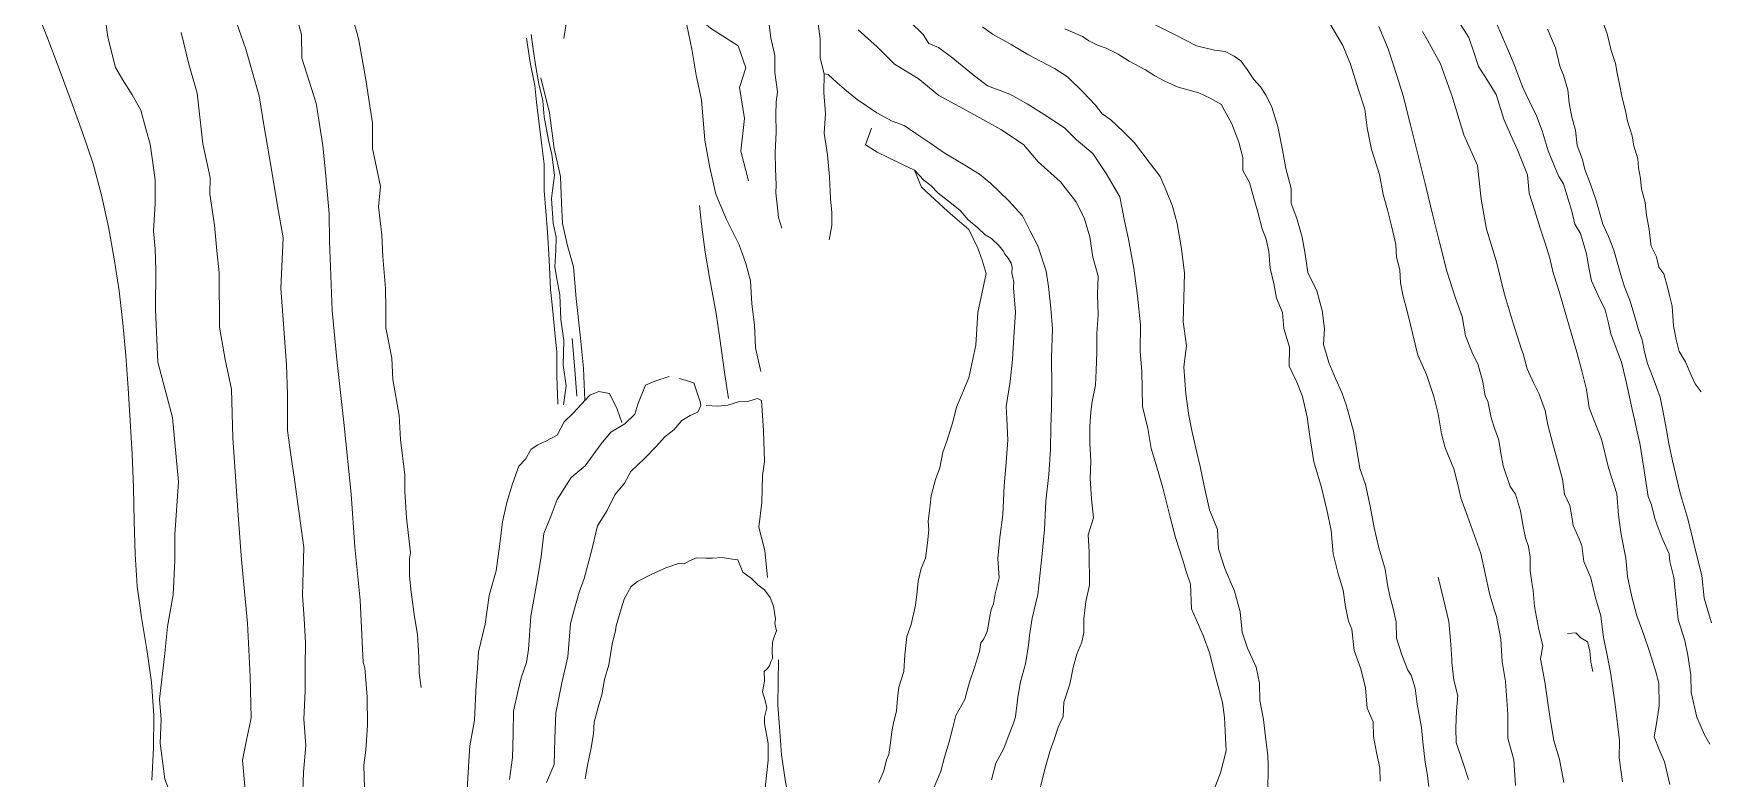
# Model space of a CAD drawing. Extents: x 683321 to 688873, y 7661944 to 7668387.
# Drawn here: x 685574.6 to 686013.2, y 7666066.5 to 7666262 of the extents above; entities that cross this region are included whole.
import ezdxf

# ---------------------------------------------------------------- set-up
doc = ezdxf.new("R2010")
doc.units = 0
doc.header["$MEASUREMENT"] = 0
doc.layers.add('01 CRESTA_Line', color=3, linetype='Continuous', lineweight=20)

msp = doc.modelspace()

# ---------------------------------------------------------------- linework, layer by layer
at = {"layer": '01 CRESTA_Line'}
for points in [[(685713.83, 7666260.64, 4117.46), (685714.82, 7666266.72, 4115.68), (685715.8, 7666272.8, 4113.9), (685716.78, 7666278.89, 4112.12), (685717.76, 7666284.97, 4110.34), (685720.54, 7666290.44, 4108.39), (685720.35, 7666298.96, 4105.23), (685718.35, 7666306.62, 4103), (685715.35, 7666312.7, 4102.42), (685712.7, 7666318.87, 4101.9), (685709.46, 7666326.49, 4101.79), (685707.93, 7666333.67, 4101.39), (685705.88, 7666340.87, 4101.07), (685704.47, 7666348.18, 4100.81), (685703.02, 7666354.95, 4100.79), (685701.58, 7666363.21, 4100.63), (685699.78, 7666372.56, 4100.3), (685697.8, 7666384.12, 4100.28), (685695.53, 7666393.23, 4100.19), (685696.59, 7666400.03, 4100.02), (685696.56, 7666404.41, 4100.28), (685696.43, 7666412.55, 4100.34), (685697.04, 7666420.01, 4100.49), (685696.6, 7666427.06, 4100.43)], [(685718.94, 7666334.42, 4091.14), (685720.31, 7666330.99, 4091.19), (685721.71, 7666327.49, 4091.01), (685723.4, 7666323.61, 4091.08), (685725.2, 7666319.68, 4091.15), (685726.98, 7666316.22, 4091.11), (685729.67, 7666310.65, 4091.01), (685731.35, 7666306.32, 4091.07), (685733.77, 7666301.66, 4091.17), (685734.66, 7666298.08, 4091.61), (685735.36, 7666292.96, 4092.23), (685737.91, 7666284.15, 4094.11), (685741.28, 7666278.92, 4095.04), (685743.61, 7666273.96, 4095.9), (685745.27, 7666270.1, 4096.24), (685748.97, 7666266.16, 4092.17), (685752.32, 7666263.33, 4088.85), (685759.58, 7666258.72, 4087.58), (685761.58, 7666252.97, 4087.24), (685759.94, 7666247.8, 4089.24), (685761.21, 7666239.67, 4088.79), (685760.27, 7666231.06, 4088.1), (685762.31, 7666223.31, 4087.73)], [(685661.47, 7666063.94, 4145.5), (685661.3, 7666069.98, 4145.32), (685661.82, 7666073.92, 4145.08), (685662.29, 7666080.49, 4145.45), (685662.19, 7666087.92, 4145.32), (685661.61, 7666095.57, 4145.4), (685661.16, 7666096.9, 4145.57), (685660.39, 7666113.3, 4145.76), (685658.94, 7666127.25, 4145.6), (685658.04, 7666141.06, 4145.67), (685656.17, 7666159.15, 4145.72), (685654.28, 7666176.39, 4145.72), (685653.06, 7666189.26, 4145.66), (685652.29, 7666207.49, 4145.64), (685652.19, 7666214.67, 4145.43), (685651.36, 7666224.62, 4145.48), (685650.6, 7666232.57, 4145.54), (685648.79, 7666243.72, 4145.5), (685645.07, 7666255.49, 4145.71), (685644.93, 7666261.72, 4144.9), (685640.79, 7666276.88, 4145.38)], [(685605.72, 7666066.07, 4193.44), (685606.09, 7666074.45, 4193.44), (685606.25, 7666083.03, 4193.35), (685605.57, 7666091.77, 4193.33), (685604.35, 7666100.37, 4193.3), (685603, 7666108.73, 4193.33), (685601.85, 7666116.94, 4193.46), (685601.35, 7666125.34, 4193.45), (685601.06, 7666134, 4193.35), (685600.91, 7666142.8, 4193.12), (685600.51, 7666151.62, 4193.1), (685600.01, 7666160.31, 4193.12), (685599.47, 7666168.92, 4193.1), (685598.83, 7666177.45, 4193.09), (685598.08, 7666185.98, 4193.11), (685597.07, 7666194.47, 4193.08), (685595.76, 7666202.86, 4193.17), (685594.29, 7666211.2, 4193.12), (685592.5, 7666219.5, 4193.1), (685590.28, 7666227.78, 4193.12), (685587.46, 7666236.01, 4193.29), (685584.52, 7666244.23, 4193.36), (685581.38, 7666252.68, 4193.36), (685578.12, 7666261.3, 4193.3), (685574.61, 7666269.86, 4193.3)], [(685626.11, 7666270.12, 4160.9), (685630.36, 7666257.81, 4160.93), (685633.87, 7666245.6, 4160.92), (685635.18, 7666237.49, 4160.92), (685636.95, 7666227.28, 4160.91), (685638.69, 7666216.75, 4160.86), (685640.19, 7666208.37, 4160.82), (685639.56, 7666195.1, 4161.05), (685641.01, 7666175.05, 4160.45), (685641.29, 7666167.31, 4160.31), (685641.3, 7666157.8, 4160.19), (685642.21, 7666151.37, 4160.22), (685643.11, 7666144.94, 4160.26), (685644.34, 7666136.04, 4160.03), (685645.58, 7666127.14, 4159.8), (685645.43, 7666120.87, 4159.77), (685645.27, 7666114.6, 4159.74), (685645.63, 7666108.38, 4159.73), (685645.99, 7666102.15, 4159.72), (685645.95, 7666095.8, 4159.77), (685645.91, 7666089.45, 4159.81), (685645.62, 7666082.09, 4159.68), (685646.15, 7666075.15, 4159.79), (685645.46, 7666068.11, 4159.55), (685645.2, 7666060.61, 4159.59)], [(685745.27, 7666270.1, 4096.24), (685746.08, 7666264.15, 4096.76), (685747.44, 7666257.83, 4096.89), (685748.53, 7666251.01, 4097.44), (685749.93, 7666244.58, 4097.81), (685750.82, 7666233.99, 4098.8), (685752.13, 7666226.78, 4099.47), (685753.75, 7666219.81, 4099.93), (685756.54, 7666213.19, 4100.05), (685759.84, 7666206.47, 4099.9), (685761.57, 7666201.61, 4099.98), (685762.8, 7666197.02, 4100.19), (685763.16, 7666191.06, 4100.22), (685763.89, 7666185.55, 4100.24), (685764.15, 7666179.45, 4100.29), (685765.55, 7666173.28, 4100.05)], [(685780.14, 7666271.65, 4076.26), (685780.35, 7666266.44, 4077.21), (685781.14, 7666260.55, 4078.33), (685781.08, 7666255.46, 4079.4), (685782.15, 7666251.35, 4082.31)], [(685593.26, 7666267.48, 4184.8), (685594.14, 7666260.99, 4184.32), (685596.11, 7666253.07, 4186.17), (685597.98, 7666249.93, 4186.08), (685600.49, 7666245.83, 4185.35), (685602.76, 7666241.86, 4185.23), (685604.13, 7666236.97, 4185.8), (685605.21, 7666232.96, 4184.8), (685605.83, 7666228.64, 4184.66), (685606.6, 7666223.55, 4184.32), (685606.6, 7666217.38, 4183.9), (685606.14, 7666210.12, 4183), (685606.6, 7666205.49, 4183.13), (685606.75, 7666199.94, 4183.3), (685606.63, 7666189.58, 4183.23), (685607.23, 7666175.72, 4183.09), (685611.15, 7666161.25, 4182.98), (685612.65, 7666144.37, 4182.87), (685611.75, 7666130.51, 4182.74)], [(685676.37, 7666090.38, 4130.18), (685675.82, 7666094.12, 4130.4), (685675.78, 7666098.39, 4130.4), (685675.44, 7666104.29, 4130.53), (685674.66, 7666108.95, 4130.6), (685673.76, 7666115.34, 4130.69), (685673.33, 7666119.54, 4130.51), (685673.34, 7666124.1, 4130.57), (685673.62, 7666125.69, 4130.57), (685672.49, 7666134.89, 4130.68), (685672.12, 7666141.75, 4130.77), (685672.08, 7666146.13, 4130.82), (685670.95, 7666155.41, 4130.78), (685670.58, 7666161.77, 4130.64), (685668.94, 7666171.15, 4130.79), (685668.69, 7666176.81, 4130.61), (685667.14, 7666184.77, 4130.69), (685667.1, 7666189.93, 4130.66), (685667.06, 7666195.09, 4130.64), (685666.3, 7666203.47, 4130.66), (685666.02, 7666209.14, 4130.59), (685665.21, 7666216.52, 4130.64), (685665.72, 7666221.8, 4130.65), (685664.64, 7666226.81, 4130.62), (685663.57, 7666231.81, 4130.58), (685663.58, 7666238.4, 4130.67), (685662.57, 7666245.27, 4130.57), (685661.88, 7666249.93, 4130.63), (685660.92, 7666255.27, 4130.63), (685659.95, 7666260.61, 4130.62), (685658.57, 7666265.63, 4130.62)], [(685767.58, 7666265.61, 4080.46), (685768.15, 7666260.85, 4080.95), (685769.17, 7666256.16, 4081.44), (685769.21, 7666251.74, 4081.94), (685769.87, 7666246.68, 4082.51), (685769.59, 7666243.99, 4082.65), (685769.49, 7666240.66, 4082.82), (685769.57, 7666236.08, 4083.04), (685769.29, 7666230.75, 4083.33), (685769.38, 7666226.5, 4083.52), (685769.52, 7666222.14, 4083.75), (685769.47, 7666220.17, 4083.84), (685769.84, 7666217.02, 4083.98), (685770.2, 7666213.65, 4084.14), (685771.03, 7666210.86, 4084.24)], [(685804.6, 7666265.11, 4059.99), (685808.12, 7666261.7, 4059.93), (685809.6, 7666259.34, 4059.89), (685812.15, 7666258.32, 4059.88), (685815.88, 7666255.5, 4059.85), (685820.85, 7666251.48, 4059.89), (685825.01, 7666248.26, 4059.93), (685830.91, 7666246.06, 4059.94), (685835.44, 7666243.53, 4059.94), (685839.93, 7666240.74, 4059.92), (685845.24, 7666237.19, 4059.93), (685848.38, 7666234.08, 4059.95), (685852.68, 7666230.47, 4060), (685856.15, 7666225.22, 4059.98), (685859.71, 7666219.13, 4059.98), (685861.03, 7666212.35, 4059.95), (685862.01, 7666207.99, 4059.93), (685863.39, 7666200.39, 4059.9), (685864.43, 7666193.01, 4059.9), (685865.14, 7666185.54, 4059.87), (685865.1, 7666178.56, 4059.88), (685865.57, 7666173.34, 4059.9), (685865.7, 7666164.05, 4059.93), (685867.07, 7666158.31, 4059.94), (685868, 7666153.06, 4059.89), (685869.25, 7666148.78, 4059.87), (685871.03, 7666142.79, 4059.93), (685872.94, 7666135.02, 4059.97), (685874.38, 7666129.73, 4059.92), (685876.33, 7666123.76, 4059.89), (685877.18, 7666120.82, 4059.88), (685878.32, 7666117.46, 4059.85), (685878.57, 7666111.05, 4059.84), (685881.65, 7666104.03, 4059.92), (685883.33, 7666099.45, 4059.95), (685885.08, 7666092.58, 4060.03), (685886.66, 7666086.45, 4060.01), (685887.23, 7666082.5, 4060.07), (685887.65, 7666073.77, 4060.15), (685886.15, 7666067.98, 4060.2), (685883.41, 7666060.76, 4060.16)], [(685867.3, 7666265.09, 4029.69), (685874.46, 7666261.52, 4029.7), (685879.89, 7666258.7, 4029.72), (685884.58, 7666257.54, 4029.74), (685887.39, 7666257.24, 4029.74), (685889.78, 7666255.99, 4029.72), (685891.52, 7666254.77, 4029.73), (685893.14, 7666252.5, 4029.74), (685894.95, 7666249.91, 4029.76), (685896.66, 7666247.98, 4029.76), (685898.12, 7666245.69, 4029.77), (685899.68, 7666242.6, 4029.81), (685901.26, 7666237.55, 4029.78), (685902.46, 7666231.45, 4029.78), (685903.34, 7666226.57, 4029.77), (685904.76, 7666221.33, 4029.71), (685904.76, 7666217.38, 4029.7), (685906.17, 7666213.39, 4029.61), (685907.61, 7666208.48, 4029.65), (685908.4, 7666204.1, 4029.7), (685909.08, 7666199.27, 4029.88), (685911.43, 7666194.44, 4029.66), (685912.88, 7666189.26, 4029.62), (685913.44, 7666184.51, 4029.63), (685913.23, 7666180.38, 4029.93), (685914.57, 7666175.67, 4029.86), (685916.36, 7666171.41, 4029.63), (685918.05, 7666167.79, 4029.65), (685919.26, 7666164.24, 4029.68), (685919.97, 7666161.74, 4029.67), (685921.09, 7666157.6, 4029.64), (685921.91, 7666153.19, 4029.67), (685922.75, 7666147.79, 4029.65), (685924.25, 7666143.62, 4029.6), (685925.42, 7666137.9, 4029.63), (685926.53, 7666132.3, 4029.59), (685927.77, 7666127.02, 4029.53), (685929.37, 7666121.39, 4029.52), (685930.02, 7666117.3, 4029.53), (685930.62, 7666114.37, 4029.55), (685931.49, 7666111.11, 4029.54), (685932.32, 7666107.55, 4029.54), (685932.38, 7666103.3, 4029.62), (685933.76, 7666098.97, 4029.64), (685935.38, 7666094.94, 4029.61), (685936.2, 7666093.61, 4029.59), (685937.27, 7666090.22, 4029.57), (685937.77, 7666085.96, 4029.61), (685938.89, 7666079.87, 4029.58), (685939.24, 7666076.12, 4029.63), (685939.91, 7666070.76, 4029.65), (685940.42, 7666067.83, 4029.62), (685940.87, 7666064.35, 4029.59)], [(685963.56, 7666064.67, 4010.12), (685963.18, 7666071.38, 4010.03), (685961.61, 7666077.07, 4010.11), (685961.62, 7666083.37, 4010.07), (685960.99, 7666091.9, 4009.87), (685960.09, 7666097.16, 4009.71), (685959.72, 7666103.01, 4009.65), (685958.65, 7666109.02, 4009.65), (685957.97, 7666110.83, 4009.65), (685956.76, 7666115.05, 4009.64), (685955.65, 7666120.3, 4009.59), (685954.54, 7666125.55, 4009.58), (685952.78, 7666130.43, 4009.58), (685951.02, 7666135.3, 4009.56), (685949.26, 7666140.17, 4009.54), (685948.34, 7666143.94, 4009.56), (685947.42, 7666147.71, 4009.57), (685945.1, 7666153.26, 4009.5), (685944.17, 7666156.89, 4009.48), (685943.29, 7666162.15, 4009.54), (685942.14, 7666166.71, 4009.78), (685940.22, 7666172.53, 4009.84), (685937.97, 7666177.52, 4009.93), (685935.98, 7666185.84, 4009.86), (685935.1, 7666189.42, 4009.87), (685934.1, 7666192.96, 4009.89), (685933.38, 7666196.56, 4009.95), (685933.24, 7666199.91, 4010.03), (685932.35, 7666203.26, 4010.07), (685932.21, 7666206.58, 4010.12), (685931.15, 7666211.17, 4010.17), (685929.97, 7666215.66, 4010.19), (685928.88, 7666219.71, 4010.2), (685927.87, 7666224.94, 4010.24), (685925.81, 7666231.56, 4010.24), (685924.66, 7666237.19, 4010.23), (685924.05, 7666242.12, 4010.26), (685922.38, 7666247.15, 4010.34), (685920.29, 7666253.89, 4010.39), (685918.3, 7666258.82, 4010.39), (685914.91, 7666264.59, 4010.34)], [(685994.14, 7666114.13, 3980.38), (685992.97, 7666119.53, 3980.34), (685992.52, 7666124.28, 3980.27), (685991.36, 7666130.52, 3980.29), (685990.64, 7666135.59, 3980.41), (685990.19, 7666141.17, 3979.97), (685988.04, 7666147.97, 3980.08), (685986.17, 7666155.49, 3980.13), (685982.98, 7666163.76, 3980.5), (685982.22, 7666168.57, 3980.05), (685980.97, 7666173.45, 3979.85), (685979.72, 7666178.33, 3979.52), (685977.8, 7666184.95, 3979.33), (685975.88, 7666191.56, 3979.26), (685974.68, 7666195.38, 3979.29), (685973.48, 7666199.2, 3979.38), (685972.58, 7666203.04, 3979.4), (685971.35, 7666206.94, 3979.43), (685970.11, 7666210.84, 3979.46), (685968.67, 7666215.47, 3979.56), (685967.23, 7666220.09, 3979.58), (685966.76, 7666224.86, 3979.58), (685964.09, 7666231.47, 3979.6), (685962.32, 7666235.47, 3979.72), (685960.55, 7666239.48, 3979.77), (685958.5, 7666245.97, 3979.88), (685956.21, 7666249.62, 3979.95), (685953.92, 7666253.26, 3980.01), (685952.63, 7666257.07, 3980.03), (685951.35, 7666260.87, 3980.04), (685947.11, 7666267.66, 3980.03)], [(686012.29, 7666167.94, 3950.06), (686010.8, 7666170.06, 3949.94), (686009.7, 7666172.32, 3949.9), (686008.2, 7666175.78, 3950.06), (686006.58, 7666178.49, 3950.31), (686005.79, 7666181.71, 3950.28), (686005.08, 7666185.28, 3950.17), (686004.71, 7666190.44, 3950.03), (686004.08, 7666192.88, 3950.07), (686003.52, 7666195.37, 3950.09), (686002.55, 7666198.86, 3950.15), (686001.19, 7666200.65, 3950.18), (686000.57, 7666203.34, 3950.19), (685999.25, 7666206.12, 3950.28), (685998.96, 7666208.17, 3950.28), (685998.69, 7666210.49, 3950.29), (685997.99, 7666214.32, 3950.23), (685997.64, 7666217.6, 3950.2), (685996.68, 7666221.22, 3950.15), (685996.38, 7666223.87, 3950.1), (685995.88, 7666226.71, 3950.05), (685995.71, 7666229.15, 3950.03), (685994.67, 7666232.43, 3950.03), (685994.23, 7666235.14, 3949.99), (685993.01, 7666238.95, 3949.94), (685992.55, 7666241.24, 3949.86), (685991.52, 7666245.51, 3949.83), (685990.9, 7666248.65, 3949.86), (685990.27, 7666251.57, 3949.9), (685989.88, 7666254.09, 3949.97), (685988.71, 7666257.52, 3950), (685987.69, 7666261.85, 3949.99), (685986.38, 7666265.44, 3949.91)], [(685613.42, 7666262.25, 4175.57), (685615.39, 7666253.93, 4175.54), (685617.57, 7666246.26, 4175.51), (685619.08, 7666233.03, 4175.34), (685620.98, 7666224.17, 4175.48), (685620.94, 7666219.82, 4175.65), (685622.14, 7666211.64, 4175.9), (685622.74, 7666204.94, 4175.93), (685623.4, 7666199.12, 4175.66), (685623.44, 7666184.9, 4175.61), (685624.91, 7666176.4, 4175.79), (685626.56, 7666168.68, 4175.68), (685626.92, 7666155.9, 4175.95), (685628.33, 7666135.61, 4175.66), (685629.25, 7666123.9, 4175.21), (685630.79, 7666107.21, 4175.37), (685631.49, 7666093.29, 4175.7), (685631.73, 7666082.38, 4175.93), (685630.44, 7666076.11, 4176.08), (685629.47, 7666071.28, 4176.07), (685630.78, 7666056.67, 4176.36)], [(685712.26, 7666164.74, 4128.49), (685712, 7666172.18, 4127.86), (685711.95, 7666178.45, 4127.36), (685711.49, 7666183.45, 4127.01), (685710.96, 7666189.11, 4126.55), (685710.28, 7666194.78, 4126.05), (685710, 7666202.57, 4125.39), (685709.56, 7666209.89, 4124.87), (685709.12, 7666215.32, 4124.41), (685708.69, 7666220.78, 4123.94), (685708.64, 7666227.7, 4123.4), (685708.07, 7666232.61, 4122.9), (685707.23, 7666238.92, 4122.31), (685706.69, 7666243.96, 4122.03), (685706.22, 7666248.31, 4121.61), (685705.01, 7666254.34, 4121.03), (685704, 7666260.71, 4120.59)], [(685705.21, 7666261.67, 4120.61), (685705.82, 7666257.2, 4120.87), (685706.45, 7666253.19, 4121.28), (685707.29, 7666248.79, 4121.62), (685708.34, 7666244.28, 4121.99), (685708.7, 7666240.12, 4122.29), (685709.78, 7666233.95, 4122.9), (685710.63, 7666230.23, 4123.07), (685711.33, 7666224.82, 4123.58), (685710.87, 7666220.75, 4123.98), (685710.56, 7666218.64, 4124.12), (685710.99, 7666212.22, 4124.67), (685711.84, 7666208.49, 4125.08), (685711.76, 7666205, 4125.22), (685711.47, 7666200.83, 4125.58), (685712.01, 7666197.57, 4125.81), (685712.73, 7666193.35, 4126.15), (685713.07, 7666186.96, 4126.74), (685713.8, 7666181.37, 4127.03), (685713.69, 7666174.9, 4127.46), (685714.46, 7666169.48, 4127.95), (685713.77, 7666164.51, 4128.41)], [(685838.85, 7666064.02, 4070.2), (685840.26, 7666069.59, 4070.2), (685841.45, 7666073.86, 4070.19), (685842.49, 7666076.73, 4070.16), (685843.53, 7666079.97, 4070.13), (685844.92, 7666082.72, 4070.15), (685845.09, 7666086.52, 4070.15), (685846.63, 7666091.27, 4070.13), (685847.51, 7666095.63, 4070.13), (685848.43, 7666099.11, 4070.08), (685849.78, 7666102.22, 4070.06), (685850.34, 7666104.81, 4070.02), (685850.32, 7666108.37, 4069.98), (685850.84, 7666112.89, 4069.91), (685851.81, 7666117.22, 4069.9), (685851.72, 7666125.98, 4070.01), (685851.69, 7666125.97, 4070.01), (685851.48, 7666130.41, 4069.97), (685852.84, 7666134.84, 4069.93), (685852.29, 7666139.85, 4069.97), (685851.93, 7666145.2, 4070.05), (685852.17, 7666149.62, 4070.14), (685851.91, 7666154.44, 4070.05), (685851.86, 7666158.86, 4070.13), (685852.15, 7666162.68, 4070.15), (685852.53, 7666165.38, 4070.16), (685853.34, 7666169.67, 4070.15), (685853.58, 7666173.53, 4070.15), (685853.76, 7666178.35, 4070.14), (685853.71, 7666183.21, 4070.15), (685854.04, 7666188.12, 4070.16), (685853.92, 7666193.46, 4070.16), (685854.03, 7666198.26, 4070.12), (685852.63, 7666203.23, 4070.13), (685851.85, 7666208.6, 4070.08), (685850.35, 7666213.55, 4070.1), (685848.17, 7666217.92, 4069.93), (685844.2, 7666223.08, 4069.94), (685838.35, 7666228.31, 4069.95), (685834.47, 7666232.85, 4070.08), (685828.49, 7666236.75, 4070.1), (685820.64, 7666241.17, 4070.08), (685812.29, 7666245.69, 4070.07), (685806.81, 7666250.12, 4070.12), (685800.61, 7666253.91, 4070.22), (685796.05, 7666258.43, 4070.4), (685791.08, 7666262.96, 4070.5)], [(685898.64, 7666062.51, 4050.17), (685898.68, 7666069.95, 4050.18), (685898.59, 7666072.54, 4050.08), (685898.04, 7666076.6, 4049.97), (685897.44, 7666081.95, 4049.97), (685896.52, 7666086.94, 4050.03), (685896.4, 7666091.49, 4050.03), (685895.5, 7666095.69, 4050.02), (685893.3, 7666100.68, 4050), (685891.88, 7666104.86, 4049.99), (685891.37, 7666110.22, 4049.96), (685889.85, 7666115.67, 4049.9), (685887.27, 7666121.6, 4050.06), (685885.64, 7666126.77, 4050.25), (685885.36, 7666131.85, 4050.12), (685883.33, 7666136.99, 4049.98), (685881.86, 7666143.25, 4050), (685880.8, 7666148.33, 4050.01), (685879.91, 7666152.41, 4050), (685878.67, 7666157.76, 4050), (685877.88, 7666161.75, 4049.98), (685877.08, 7666167.43, 4049.93), (685876.57, 7666174.44, 4049.91), (685877.21, 7666180.12, 4049.89), (685876.41, 7666186.34, 4049.93), (685876.57, 7666192.54, 4049.9), (685876.74, 7666199.06, 4049.85), (685875.93, 7666205.42, 4049.82), (685874.78, 7666212.09, 4049.77), (685873.55, 7666216.63, 4049.81), (685871.94, 7666220.74, 4049.84), (685870.37, 7666224.44, 4049.87), (685867.71, 7666227.82, 4049.88), (685863.56, 7666233.3, 4049.91), (685860.61, 7666236.28, 4049.94), (685857.42, 7666239.28, 4049.97), (685855.12, 7666240.85, 4050), (685853.37, 7666243.12, 4049.98), (685850.03, 7666246.62, 4049.98), (685845.98, 7666250.56, 4050), (685842.64, 7666252.78, 4049.99), (685835.57, 7666256.43, 4050), (685831.27, 7666259.1, 4050.03), (685826.34, 7666261.82, 4050.1), (685823.68, 7666263.68, 4050.14)], [(685928.06, 7666065.76, 4039.91), (685928.01, 7666069.31, 4039.91), (685927.1, 7666073.33, 4039.92), (685926.34, 7666077.53, 4039.93), (685926.23, 7666081.32, 4039.88), (685924.63, 7666084.98, 4039.85), (685924.25, 7666090.31, 4039.84), (685923.03, 7666095.26, 4039.89), (685921.23, 7666100.06, 4039.84), (685920.64, 7666105.7, 4039.73), (685919.8, 7666107.79, 4039.71), (685919.02, 7666111.56, 4039.7), (685918.36, 7666115.93, 4039.71), (685917.06, 7666120.16, 4039.71), (685915.71, 7666125.43, 4039.71), (685915.18, 7666131.55, 4039.68), (685914.06, 7666136.97, 4039.62), (685912.64, 7666142.84, 4039.67), (685910.69, 7666149.6, 4039.73), (685909.59, 7666156.26, 4039.68), (685908.9, 7666161.29, 4039.66), (685907.68, 7666166.71, 4039.67), (685906.23, 7666170.52, 4039.68), (685904.22, 7666174.66, 4039.73), (685904.29, 7666179.68, 4039.83), (685902.76, 7666184.54, 4039.93), (685902.49, 7666188.73, 4039.97), (685900.88, 7666192.52, 4040.03), (685900.16, 7666196.38, 4040.1), (685899.2, 7666200.36, 4040.18), (685898.87, 7666204.72, 4040.22), (685898.15, 7666208, 4040.24), (685897.12, 7666210.69, 4040.24), (685895.97, 7666215.07, 4040.23), (685894.91, 7666218.72, 4040.24), (685893.82, 7666222.86, 4040.25), (685892.03, 7666225.98, 4040.27), (685892.02, 7666229.45, 4040.26), (685891, 7666233.48, 4040.22), (685889.15, 7666238.28, 4040.11), (685886.7, 7666242.69, 4040.02), (685886.46, 7666243.35, 4039.81), (685883.47, 7666245.02, 4039.99), (685880.48, 7666246.38, 4039.96), (685875.04, 7666247.89, 4039.92), (685871.58, 7666249.49, 4039.82), (685868.92, 7666250.88, 4039.77), (685866.48, 7666252.43, 4039.73), (685862.24, 7666254.74, 4039.68), (685859.3, 7666256.56, 4039.68), (685856.15, 7666258.1, 4039.72), (685853.86, 7666258.9, 4039.72), (685851.62, 7666260.03, 4039.72), (685849.96, 7666261.16, 4039.72), (685845.29, 7666263.19, 4039.67)], [(685976.3, 7666065.47, 4000.15), (685975.19, 7666071.46, 4000.09), (685973.64, 7666076.5, 4000.09), (685972.77, 7666081.63, 4000.26), (685972.11, 7666086.32, 4000.18), (685971.33, 7666091.83, 4000.32), (685970.12, 7666097.85, 4000.24), (685970.74, 7666101.33, 4000.16), (685969.66, 7666106.03, 4000.12), (685968.59, 7666111.61, 4000.07), (685968.24, 7666115.8, 4000.12), (685967.86, 7666117.88, 4000.16), (685967.47, 7666120.99, 4000.22), (685967.48, 7666124.53, 4000.24), (685967.02, 7666127.39, 4000.23), (685966.25, 7666129.6, 4000.22), (685965.58, 7666132.62, 4000.2), (685964.95, 7666136.76, 4000.21), (685963.6, 7666141.11, 4000.22), (685962.24, 7666143.12, 4000.24), (685960.38, 7666148.56, 4000.25), (685959.79, 7666151.89, 4000.23), (685959.2, 7666155.23, 4000.21), (685958.22, 7666158.16, 4000.19), (685957.23, 7666161.09, 4000.19), (685956.3, 7666165.45, 4000.18), (685955.6, 7666166.8, 4000.17), (685955, 7666170.58, 4000.16), (685953.77, 7666175.05, 4000.15), (685952.1, 7666178.4, 4000.12), (685950.49, 7666182.64, 4000.08), (685949.57, 7666187.74, 4000), (685947.88, 7666192.51, 3999.91), (685945.57, 7666199.56, 3999.81), (685943.67, 7666207.24, 3999.82), (685941.76, 7666214.92, 3999.87), (685939.86, 7666222.6, 3999.9), (685937.95, 7666230.28, 4000.06), (685936.05, 7666237.96, 4000.12), (685934.14, 7666245.64, 3999.96), (685932.54, 7666250.65, 3999.96), (685930.14, 7666257.95, 3999.81), (685927.71, 7666263.76, 3999.72)], [(685991.72, 7666065.61, 3990), (685990.85, 7666071.88, 3990.1), (685990.93, 7666076.48, 3990.21), (685989.73, 7666085.92, 3990.44), (685988.59, 7666093.86, 3990.42), (685987.68, 7666098.86, 3990.27), (685986.72, 7666103.49, 3990.12), (685986.02, 7666109.21, 3989.82), (685984.56, 7666113.89, 3989.71), (685983.36, 7666119.18, 3989.53), (685981.55, 7666123.39, 3989.34), (685981.05, 7666127.6, 3989.2), (685980.31, 7666129.38, 3989.14), (685978.75, 7666132.88, 3988.99), (685978.28, 7666135.69, 3988.97), (685977.82, 7666138.09, 3989.02), (685976.44, 7666141.09, 3988.98), (685975.95, 7666145.04, 3988.92), (685974.62, 7666149.88, 3989), (685973.37, 7666154.29, 3989.06), (685972.11, 7666159.27, 3989.14), (685971.38, 7666163.06, 3989.21), (685969.85, 7666167.3, 3989.28), (685968.39, 7666170.1, 3989.32), (685966.7, 7666174, 3989.39), (685965.64, 7666177.94, 3989.46), (685965.15, 7666179.04, 3989.49), (685963.03, 7666185.95, 3989.67), (685960.61, 7666193.81, 3989.73), (685958.58, 7666202.09, 3989.77), (685955.95, 7666210.58, 3989.75), (685954.57, 7666218.48, 3989.72), (685953.66, 7666227.33, 3989.79), (685950.01, 7666235.38, 3989.95), (685947.01, 7666245.4, 3989.92), (685943.92, 7666254.01, 3989.8), (685940.5, 7666260.23, 3989.81), (685939.17, 7666262.49, 3989.8)], [(685958.82, 7666264.27, 3970.76), (685961.04, 7666259.02, 3971), (685963.27, 7666253.78, 3971.43), (685964.38, 7666250.78, 3971.9), (685965.49, 7666247.78, 3972.33), (685967.3, 7666244.08, 3971.62), (685969.11, 7666240.37, 3970.81), (685970.59, 7666236.45, 3970.18), (685972.19, 7666231.2, 3971.18), (685974.37, 7666225.81, 3970.69), (685975, 7666224.47, 3970.56), (685976.2, 7666222.52, 3970.37), (685977.43, 7666218.49, 3970.28), (685978.35, 7666215.35, 3970.21), (685979.2, 7666211.95, 3970.17), (685980.63, 7666209.46, 3970.13), (685982.23, 7666204.11, 3969.94), (685982.4, 7666203.11, 3969.87), (685982.97, 7666200.09, 3969.64), (685983.53, 7666197.07, 3969.42), (685985.32, 7666193.25, 3969.51), (685987.12, 7666189.43, 3969.22), (685987.88, 7666186.28, 3969.33), (685988.64, 7666183.13, 3969.28), (685990.04, 7666179.44, 3969.38), (685991.43, 7666175.74, 3969.78), (685992.52, 7666170.98, 3969.68), (685993.61, 7666166.21, 3969.88), (685994.26, 7666163.28, 3970), (685994.91, 7666160.35, 3970.07), (685995.56, 7666157.42, 3970.18), (685996.21, 7666154.48, 3970.26), (685997.23, 7666148.44, 3970.43), (685998.46, 7666140.48, 3970.62), (685999.31, 7666138.25, 3969.9), (686000.19, 7666134.75, 3969.98), (686001.01, 7666132.29, 3970.02), (686002.27, 7666129.15, 3970.06), (686003.95, 7666125.41, 3970.11), (686004.14, 7666123.45, 3970.15), (686005.16, 7666119.23, 3970.19), (686005.47, 7666115.78, 3970.26), (686005.92, 7666111.74, 3970.31), (686006.33, 7666108.18, 3970.38), (686008.01, 7666102.74, 3970.35), (686008.8, 7666098.83, 3970.36), (686009.6, 7666093.66, 3970.25), (686009.75, 7666089.06, 3970.16), (686011.16, 7666082.62, 3970.04), (686013.18, 7666077.91, 3969.98), (686014.61, 7666075.52, 3969.98)], [(685972.04, 7666263.06, 3960.04), (685974.06, 7666258.22, 3960.06), (685975.28, 7666253.42, 3960.14), (685976.24, 7666251, 3960.17), (685977.37, 7666247.14, 3960.11), (685977.73, 7666243.79, 3960.2), (685978.35, 7666240.01, 3960.21), (685979.31, 7666236.59, 3960.26), (685979.81, 7666232.54, 3960.22), (685981.16, 7666228.94, 3960.19), (685981.81, 7666226.28, 3960.09), (685983.27, 7666222.46, 3960.11), (685984.71, 7666218.36, 3960.04), (685986.53, 7666211.89, 3960.09), (685988.05, 7666208.69, 3960.04), (685989.42, 7666205.08, 3959.9), (685990.41, 7666201.72, 3959.9), (685991.23, 7666198.62, 3959.89), (685992.25, 7666195.51, 3959.88), (685993.65, 7666192.03, 3960.05), (685994.75, 7666188.19, 3960.09), (685995.91, 7666184.24, 3960.06), (685996.87, 7666181.56, 3960.02), (685997.45, 7666178.42, 3960.04), (685998.29, 7666175.34, 3960.09), (685999.51, 7666172.2, 3960.09), (686000.64, 7666169.16, 3960.09), (686001.59, 7666166.55, 3960.09), (686002.2, 7666163.5, 3960.16), (686002.99, 7666159.41, 3960.02), (686003.88, 7666154.42, 3960.11), (686004.82, 7666149.8, 3960.04), (686006.75, 7666141.68, 3960), (686007.22, 7666139.88, 3960.17), (686008.84, 7666134.64, 3960.26), (686009.9, 7666130.32, 3960.29), (686010.96, 7666126, 3959.97), (686012.55, 7666119.79, 3959.95), (686013.08, 7666113.79, 3959.88), (686015.08, 7666107.32, 3959.94)], [(685783.44, 7666207.78, 4084.55), (685784.16, 7666211.57, 4085.16), (685784.15, 7666215.03, 4085.17), (685783.83, 7666218.61, 4084.47), (685783.59, 7666224.33, 4084.15), (685783.04, 7666230.09, 4083.76), (685782.16, 7666235.8, 4083.28), (685782.49, 7666240.9, 4083.31), (685782.09, 7666246.49, 4082.72), (685782.15, 7666251.35, 4082.31), (685783.19, 7666251.23, 4080.84), (685785.52, 7666249.05, 4081.21), (685788.02, 7666246.9, 4081.67), (685790.84, 7666244.62, 4081.73), (685795.94, 7666241.11, 4081.69), (685800.03, 7666238.96, 4081.37), (685803.19, 7666237.85, 4081), (685806.22, 7666235.76, 4080.55), (685809.92, 7666233.23, 4080.2), (685813.61, 7666230.64, 4079.84), (685819.11, 7666227.45, 4079.61), (685822.88, 7666225.08, 4079.57), (685825.92, 7666222.6, 4079.55), (685830.55, 7666218.18, 4079.54), (685834.19, 7666214.12, 4079.5), (685836.23, 7666210.09, 4079.48), (685838.27, 7666206.21, 4079.51), (685840.41, 7666199.64, 4079.62), (685841, 7666195.57, 4079.59), (685841.68, 7666189.86, 4079.55), (685842.07, 7666184.44, 4079.72), (685841.78, 7666176.99, 4080.23), (685841.88, 7666169.15, 4080.46), (685841.78, 7666163.83, 4080.37), (685841.68, 7666158.51, 4080.35), (685841.59, 7666152.89, 4080.43), (685841.1, 7666146.22, 4080.41), (685840.33, 7666139.25, 4080.54), (685840, 7666131.81, 4080.69), (685839.24, 7666124.56, 4080.28), (685838.72, 7666119.66, 4080.17), (685838.2, 7666114.75, 4080.17), (685836.7, 7666108.58, 4080.27), (685836.07, 7666104.02, 4080.28), (685835.78, 7666101.5, 4080.28), (685834.99, 7666096.6, 4080.24), (685833.71, 7666091.84, 4080.29), (685832.99, 7666087.84, 4080.27), (685832.33, 7666082.66, 4080.11), (685831.83, 7666080.99, 4080.28), (685830.69, 7666078.15, 4080.27), (685829.3, 7666074.4, 4080.28), (685827.22, 7666070.52, 4080.28), (685826.05, 7666066.15, 4080.26)], [(685719.35, 7666165.78, 4127.84), (685719, 7666174.12, 4127.14), (685718.15, 7666182.89, 4126.28), (685717.06, 7666192.42, 4125.49), (685716.34, 7666200.72, 4124.88), (685714.67, 7666206.59, 4124.39), (685713.47, 7666212.1, 4123.81), (685713.21, 7666217.54, 4123.38), (685712.92, 7666224.42, 4122.89), (685711.28, 7666231.76, 4122.17), (685710.05, 7666241.18, 4121.4), (685707.81, 7666250.35, 4120.82)], [(685794.6, 7666237.13, 4083), (685793, 7666232.73, 4085.31), (685796.09, 7666230.83, 4085.28), (685798.99, 7666229.38, 4085.29), (685802.73, 7666227.58, 4085.76), (685805.83, 7666226.12, 4086.15), (685808.3, 7666223.47, 4086.15), (685810.13, 7666222.05, 4086.18), (685812.08, 7666220.1, 4086.18), (685815.6, 7666217.34, 4086.56), (685817.88, 7666215.48, 4086.81), (685819.93, 7666213.08, 4086.81), (685822.5, 7666210.96, 4086.81), (685824.41, 7666209.17, 4086.81), (685826.1, 7666208.21, 4085.43), (685828.09, 7666206.28, 4085.45), (685829.09, 7666204.95, 4085.47), (685829.69, 7666204.01, 4085.48), (685830.48, 7666203.02, 4085.5), (685831.23, 7666201.69, 4085.5), (685831.49, 7666200.6, 4085.5), (685831.39, 7666199.16, 4085.47), (685831.9, 7666196.68, 4085.46), (685831.86, 7666195.2, 4085.46), (685832.38, 7666188.86, 4085.47), (685831.94, 7666182.31, 4085.54), (685831.55, 7666176.43, 4085.45), (685830.97, 7666170.62, 4085.45), (685829.94, 7666164.07, 4085.45), (685830.1, 7666160.96, 4085.44), (685830.33, 7666155.22, 4085.41), (685829.93, 7666149.39, 4085.5), (685829.4, 7666143.27, 4085.59), (685829.05, 7666135.64, 4085.83), (685828.24, 7666129.7, 4086.07), (685827.74, 7666124.24, 4086.31), (685828.06, 7666119.13, 4086.52), (685827, 7666114.9, 4086.66), (685826.6, 7666112.36, 4086.75), (685825.98, 7666110.87, 4086.79), (685825.52, 7666108.54, 4086.88), (685825.31, 7666106.86, 4086.95), (685824.96, 7666105.03, 4087.01), (685824.05, 7666103.17, 4087.05), (685823.24, 7666102.05, 4087.07), (685822.88, 7666099.8, 4087.15), (685821.6, 7666095.64, 4087.32), (685820.3, 7666091.74, 4087.52), (685819.59, 7666089.19, 4087.64), (685819.03, 7666087.18, 4087.74), (685816.68, 7666082.99, 4087.93), (685815.8, 7666079.53, 4088.1), (685814.92, 7666076.08, 4088.29), (685813.76, 7666072.09, 4088.47), (685812.77, 7666068.42, 4088.58), (685811.05, 7666064.19, 4088.82)], [(685805.83, 7666226.12, 4086.15), (685807.74, 7666221.62, 4087.17), (685814.59, 7666215.27, 4087.78), (685820.11, 7666210.51, 4088.24), (685822.52, 7666205.63, 4088.33), (685823.62, 7666202.52, 4088.4), (685824.67, 7666199, 4088.46), (685822.5, 7666188.78, 4088.59), (685821.99, 7666180.17, 4088.34), (685820.15, 7666171.62, 4088.56), (685816.84, 7666163.92, 4088.47), (685815.97, 7666160.31, 4088.76), (685814.4, 7666155.3, 4089.16), (685813.28, 7666152.13, 4089.32), (685812.48, 7666147.98, 4089.54), (685811.34, 7666144.98, 4089.36), (685810.26, 7666140.69, 4089.11), (685810, 7666138.17, 4089.59), (685809.46, 7666133.98, 4089.75), (685809.62, 7666131.76, 4089.99), (685809.24, 7666128.3, 4090.58), (685808.74, 7666124.26, 4090.67), (685807.62, 7666121.59, 4090.75), (685806.86, 7666118.3, 4090.94), (685806.53, 7666115.58, 4091.3), (685806.09, 7666111.97, 4092.17), (685804.99, 7666106.9, 4092.58), (685803.89, 7666103.71, 4092.74), (685803.34, 7666098.94, 4093.23), (685803.09, 7666094.58, 4093.5), (685801.73, 7666090.44, 4094.39), (685801.39, 7666087.48, 4094.9), (685801.12, 7666084.23, 4095.1), (685800.23, 7666080.69, 4095.33), (685799.95, 7666078.72, 4095.61), (685799.59, 7666075.84, 4095.7), (685799.11, 7666072.77, 4096.02), (685798.53, 7666071.42, 4096.2), (685797.84, 7666068.49, 4096.87), (685796.54, 7666065.45, 4097.45)], [(685749.43, 7666216.86, 4100.34), (685749.92, 7666211.96, 4100.74), (685750.9, 7666204.59, 4101.25), (685752.07, 7666197.96, 4101.73), (685753.8, 7666188.49, 4102.46), (685754.66, 7666182.51, 4102.87), (685756.05, 7666172.51, 4103.53), (685757.07, 7666166.19, 4103.93)], [(685717.26, 7666166.8, 4127.61), (685716.72, 7666173.72, 4127.02), (685716.04, 7666181.97, 4126.32)], [(685688.22, 7666057.58, 4130.42), (685688.59, 7666066.76, 4130.28), (685689.14, 7666075.07, 4130.16), (685690.34, 7666081.83, 4130.11), (685690.82, 7666091.06, 4129.92), (685691.17, 7666095.42, 4129.81), (685691.42, 7666099.76, 4129.72), (685693.2, 7666106.99, 4129.5), (685694.25, 7666114.49, 4129.18), (685696.06, 7666121.01, 4128.91), (685697.02, 7666128.07, 4128.54), (685697.74, 7666133.82, 4128.02), (685698.87, 7666138.89, 4127.97), (685700.39, 7666143.77, 4127.53), (685702.04, 7666148.43, 4127.19), (685703.73, 7666150.31, 4127.04), (685705.23, 7666152.9, 4126.84), (685707.01, 7666154.02, 4126.74), (685709.08, 7666155.04, 4126.87), (685712.08, 7666156.61, 4128.93), (685713.93, 7666160.09, 4128.63), (685716.25, 7666162.33, 4127.16), (685720.68, 7666167.09, 4126.68), (685723.03, 7666168.03, 4125.2), (685725.81, 7666167.48, 4123.65), (685727.83, 7666163.41, 4123.36), (685729.03, 7666159.93, 4123.11)], [(685699.55, 7666066.24, 4119.79), (685700.37, 7666072.02, 4119.8), (685700.49, 7666078.23, 4119.99), (685700.63, 7666084.17, 4120.15), (685701.71, 7666089.26, 4120.19), (685702.65, 7666092.87, 4120.21), (685704.05, 7666096.93, 4120.25), (685704.56, 7666100.36, 4120.27), (685705.18, 7666109.08, 4120.25), (685706.84, 7666118.31, 4120.17), (685707.86, 7666124.72, 4120.3), (685708.54, 7666130.8, 4120.4), (685710.49, 7666135.53, 4120.43), (685712.06, 7666139.66, 4120.44), (685715.74, 7666145.5, 4120.17), (685719.46, 7666148.54, 4120.04), (685723.65, 7666154.29, 4120.15), (685726.14, 7666157.4, 4120.51), (685729.84, 7666159.58, 4119.84), (685732.45, 7666162.08, 4119.78), (685733.24, 7666164.74, 4119.61), (685735.28, 7666169.65, 4119.39), (685737.72, 7666170.72, 4117.57), (685741.43, 7666171.98, 4114.71)], [(685744.18, 7666171.45, 4110.74), (685747.95, 7666170.31, 4110.65), (685749.61, 7666165.28, 4110.46), (685749.8, 7666164.36, 4110.46), (685748.98, 7666162.61, 4110.4), (685746.99, 7666161.7, 4110.27), (685744.83, 7666160.39, 4110.16), (685742.73, 7666158.01, 4109.99), (685740.31, 7666156.12, 4109.93), (685737.94, 7666153.53, 4109.88), (685735.09, 7666150.52, 4109.81), (685731.45, 7666147.07, 4109.7), (685729.73, 7666143.98, 4109.7), (685727.2, 7666140.94, 4109.7), (685725.19, 7666136.82, 4109.71), (685722.65, 7666132.75, 4109.74), (685720.99, 7666125.77, 4109.78), (685719.17, 7666118.97, 4109.79), (685717.86, 7666115.35, 4109.78), (685716.42, 7666110.37, 4109.77), (685715.58, 7666107.15, 4109.78), (685715.23, 7666102.78, 4109.78), (685714.88, 7666098.41, 4109.85), (685713.26, 7666091.58, 4109.9), (685712.5, 7666087.65, 4109.89), (685711.73, 7666083.72, 4109.9), (685711.5, 7666076.96, 4109.89), (685711.27, 7666070.2, 4109.9), (685709.28, 7666065.4, 4109.92)], [(685751.17, 7666164.32, 4110.07), (685754.2, 7666164.18, 4107.85), (685756.86, 7666164.4, 4105.93), (685759.66, 7666165.33, 4103.82), (685762.35, 7666165.52, 4102.88), (685764.69, 7666166.19, 4102.44), (685765.67, 7666165.63, 4102.05), (685766.19, 7666157.76, 4102), (685766.51, 7666149.66, 4101.96), (685765.96, 7666145.97, 4101.68), (685765.81, 7666138.91, 4101.57), (685765.04, 7666132.46, 4101.44), (685766.62, 7666126.27, 4101.17), (685767.25, 7666119.21, 4101.02)], [(685611.75, 7666130.51, 4182.74), (685611.68, 7666123.73, 4182.74), (685611.31, 7666114.69, 4182.76), (685609.8, 7666106.41, 4186.49), (685609.05, 7666098.5, 4189), (685607.74, 7666087.3, 4192.94), (685608.17, 7666081.97, 4192.76), (685607.9, 7666075.72, 4192.1), (685609.13, 7666066.33, 4192.15), (685611.09, 7666061.07, 4191.63), (685612.04, 7666056.41, 4190.57), (685609.89, 7666049.03, 4190.5), (685607.61, 7666039.89, 4190.78), (685608.58, 7666030.94, 4190.51), (685606.25, 7666022.91, 4191.64), (685607.68, 7666017.53, 4189.45)], [(685719.43, 7666066.4, 4100.11), (685720.14, 7666070.45, 4100.14), (685720.92, 7666074.13, 4100.18), (685721.57, 7666078.24, 4100.14), (685721.81, 7666081.26, 4100.11), (685722.82, 7666085.23, 4100.02), (685723.78, 7666088.4, 4099.94), (685724.53, 7666092.46, 4099.99), (685725.59, 7666096.28, 4099.92), (685726.53, 7666101.72, 4099.95), (685727.37, 7666105.28, 4099.97), (685727.54, 7666106.58, 4099.95), (685728.84, 7666110.97, 4099.87), (685729.62, 7666113.58, 4099.81), (685731.52, 7666116.87, 4099.91), (685733.18, 7666118.2, 4099.96), (685736.73, 7666119.99, 4100.07), (685740.59, 7666121.79, 4100.16), (685743.89, 7666122.9, 4100.2), (685745.4, 7666122.78, 4100.22), (685746.78, 7666123.57, 4100.25), (685748.01, 7666124.15, 4100.28), (685748.52, 7666124.36, 4100.3), (685751.05, 7666124.29, 4100.33), (685752.87, 7666124.29, 4100.37), (685755.4, 7666124.51, 4100.44), (685757.51, 7666124.15, 4100.48), (685759.46, 7666123.86, 4100.53), (685760.84, 7666120.67, 4100.55), (685763.09, 7666119, 4100.57), (685764.75, 7666117.26, 4100.53), (685766.49, 7666116.03, 4100.49), (685767.94, 7666114, 4101.12), (685768.81, 7666111.68, 4100.73), (685769.35, 7666108.37, 4100.52), (685769.24, 7666107.12, 4100.6), (685769.67, 7666105.22, 4100.63), (685768.94, 7666103.38, 4100.6), (685768.58, 7666102.16, 4100.41), (685768.53, 7666100.02, 4100.4), (685768.56, 7666098.01, 4100.4), (685768.15, 7666097.11, 4100.38), (685767.83, 7666096.05, 4100.36), (685767.17, 7666095.28, 4100.32), (685766.44, 7666094.53, 4100.28), (685766.49, 7666092, 4100.29), (685765.96, 7666089.25, 4100.32), (685766.7, 7666086.92, 4100.35), (685767.1, 7666085.04, 4100.4), (685766.5, 7666082.6, 4100.3), (685766.5, 7666080.9, 4100.27), (685767.42, 7666075.69, 4100.27), (685767.42, 7666071.3, 4100.27), (685766.57, 7666063.2, 4099.85)], [(685943.33, 7666119.35, 4014.15), (685944.72, 7666113.5, 4014.58), (685946.1, 7666107.65, 4014.85), (685946.5, 7666102.79, 4015.56), (685946.89, 7666097.93, 4016.08), (685946.93, 7666096.96, 4016.29), (685947.44, 7666092.25, 4017.13), (685948.48, 7666088.17, 4017.35), (685948.09, 7666084.25, 4018.2), (685947.93, 7666079.82, 4017.89), (685948.04, 7666075.92, 4018.27), (685949.79, 7666070.81, 4018.75), (685951.3, 7666066.21, 4019.13)], [(686004.1, 7666064.91, 3980.06), (686003.4, 7666067.9, 3980.04), (686002.7, 7666070.9, 3980.04), (686001.35, 7666074.14, 3980.26), (686000, 7666077.39, 3980.63), (686000.67, 7666081.48, 3980.36), (686001.34, 7666085.56, 3980.26), (686001.26, 7666091.47, 3980.25), (686000.41, 7666094.45, 3980.28), (685998.8, 7666099.8, 3980.23), (685997.26, 7666104.21, 3980.26), (685995.45, 7666109.17, 3980.32), (685994.14, 7666114.13, 3980.38)], [(685977.28, 7666104.56, 3992.44), (685979.4, 7666104.69, 3992.21), (685980.74, 7666103.39, 3991.75), (685982.54, 7666102.35, 3991.49), (685983.14, 7666099.98, 3991.35), (685983.41, 7666096.97, 3991.22), (685983.91, 7666094.57, 3990.88)], [(685770.14, 7666097.66, 4100.59), (685770.08, 7666091.69, 4100.68), (685770.03, 7666085.72, 4100.77), (685770.42, 7666080.02, 4100.86), (685770.99, 7666072.67, 4100.71), (685772, 7666065.6, 4100.56), (685773.39, 7666059.01, 4100.51), (685774.77, 7666052.42, 4100.46), (685776.81, 7666047.29, 4100.24), (685779.27, 7666041.82, 4100.03), (685779.38, 7666040.74, 4100.04), (685780.67, 7666033.81, 4099.96), (685781.97, 7666026.89, 4099.88), (685783.26, 7666019.96, 4099.79)]]:
    msp.add_polyline3d(points, dxfattribs=at)

doc.saveas('drawing.dxf')
